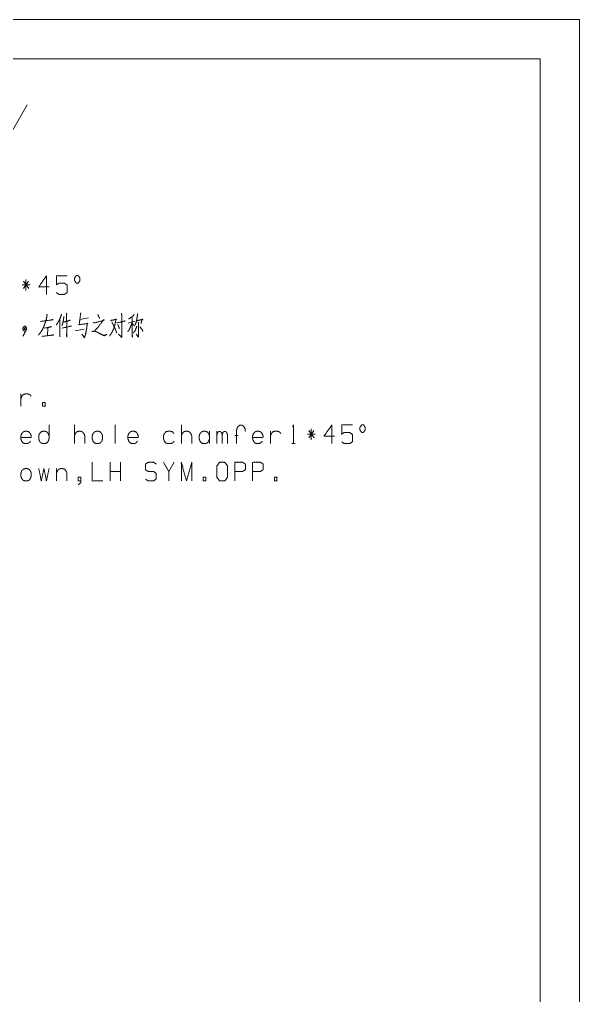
# Model space of a CAD drawing. Header units: millimetres. Extents: x 0 to 210, y 0 to 297.
# Drawn here: x 138.5 to 210, y 172.4 to 297 of the extents above; entities that cross this region are included whole.
import ezdxf

# ---------------------------------------------------------------- set-up
doc = ezdxf.new("R2010")
doc.units = ezdxf.units.MM
doc.layers.add('1', color=7, linetype='Continuous', true_color=0xffffff)

msp = doc.modelspace()

# ---------------------------------------------------------------- linework, layer by layer
at = {"layer": '1', "color": 132, "linetype": 'Continuous', "lineweight": 18}
for p, q in [((210, 297), (0, 297)), ((210, 0), (210, 297)), ((205, 292), (25, 292)), ((205, 5), (205, 292))]:
    msp.add_line(p, q, dxfattribs=at)
at = {"layer": '1', "color": 43, "linetype": 'Continuous', "lineweight": 18}
msp.add_line((134.86, 278.09), (139.47, 286.09), dxfattribs=at)
at = {"layer": '1', "color": 95, "linetype": 'Continuous', "lineweight": 18}
for p, q in [((139.85, 263.12), (138.84, 263.12)), ((139.02, 263.6), (139.69, 262.65)), ((139.67, 263.6), (139.02, 262.65)), ((139.33, 262.4), (139.33, 263.82)), ((147.31, 258.91), (146.22, 258.73)), ((152.39, 258.26), (153.21, 258.48)), ((142.11, 257.66), (142.09, 256.63)), ((145.6, 257.28), (146.78, 257.48)), ((138.68, 247.63), (138.68, 249.21)), ((145.51, 242.87), (145.51, 245.25)), ((150.73, 245.27), (150.73, 242.87)), ((159.17, 242.87), (159.17, 245.25)), ((162.77, 242.87), (162.77, 244.45)), ((163.72, 242.87), (163.72, 244.45)), ((170.55, 242.87), (170.55, 244.45)), ((175.44, 244.55), (176.11, 243.6)), ((176.09, 244.55), (175.44, 243.6)), ((175.76, 243.35), (175.76, 244.77)), ((166.42, 243.92), (166, 243.92)), ((176.27, 244.07), (175.26, 244.07)), ((173.29, 242.87), (173.71, 242.87)), ((150.06, 238.11), (150.06, 240.48)), ((151.41, 238.11), (151.41, 240.48)), ((158.24, 240.48), (157.56, 239.31)), ((143.23, 239.68), (143.23, 238.11)), ((151.41, 239.31), (150.06, 239.31))]:
    msp.add_line(p, q, dxfattribs=at)
for points, knots in [([(142.3, 262.87), (140.96, 262.87), (141.96, 264.3), (141.96, 261.92)], [0, 0, 0.245868, 0.565294, 1, 1]), ([(143.22, 262.15), (143.55, 261.92), (144.24, 261.92), (144.58, 262.15), (144.58, 263.1), (144.24, 263.35), (143.55, 263.35), (143.22, 263.12), (143.22, 264.3), (144.58, 264.3)], [0, 0, 0.062228, 0.168343, 0.230571, 0.376815, 0.441266, 0.547381, 0.609609, 0.79049, 1, 1]), ([(145.77, 263.35), (146, 263.35), (146.22, 263.67), (146.22, 264), (146, 264.32), (145.77, 264.32), (145.54, 264), (145.54, 263.67), (145.77, 263.35)], [0, 0, 0.085681, 0.230397, 0.35158, 0.496296, 0.581977, 0.730397, 0.85158, 1, 1]), ([(142.03, 259.41), (142, 259.13), (141.91, 258.68), (141.77, 258.26), (141.58, 257.73), (141.33, 257.26), (141.13, 256.98), (140.94, 256.73)], [0, 0, 0.094543, 0.250916, 0.403647, 0.594549, 0.777173, 0.892014, 1, 1]), ([(143.87, 259.41), (143.78, 259.08), (143.66, 258.78), (143.52, 258.51), (143.37, 258.28), (143.2, 258.03)], [0, 0, 0.218356, 0.42875, 0.629225, 0.801512, 1, 1]), ([(144.51, 259.51), (144.56, 259.41), (144.52, 259.46), (144.54, 256.46), (144.52, 256.68), (144.54, 257.06)], [0, 0, 0.029975, 0.046189, 0.840792, 0.90057, 1, 1]), ([(146.32, 259.56), (146.3, 259.38), (146.13, 258.08), (146.09, 258.01), (146.08, 258.06), (147.17, 258.18), (147.22, 258.23), (147.17, 258.28), (147.1, 257.71), (147.01, 257.16), (146.92, 256.76), (146.85, 256.53), (146.78, 256.38), (146.48, 256.83), (146.8, 256.41)], [0, 0, 0.029851, 0.252511, 0.266585, 0.275585, 0.462776, 0.475142, 0.487511, 0.585832, 0.680373, 0.749897, 0.789923, 0.818068, 0.909901, 1, 1]), ([(148.51, 259.33), (148.63, 259.06), (148.71, 258.93), (148.72, 258.83)], [0, 0, 0.551582, 0.814246, 1, 1]), ([(151.53, 259.53), (151.56, 259.26), (151.56, 257.36), (151.58, 256.73), (151.56, 256.48), (151.55, 256.43), (151.16, 256.83), (151.55, 256.48)], [0, 0, 0.066217, 0.51998, 0.669303, 0.729161, 0.741826, 0.875056, 1, 1]), ([(153.13, 259.36), (153.1, 259.26), (152.87, 259.06), (152.62, 258.88), (152.41, 258.78)], [0, 0, 0.111853, 0.4331, 0.752715, 1, 1]), ([(153.59, 259.46), (153.58, 259.33), (153.49, 258.81), (153.42, 258.46), (153.29, 258.03)], [0, 0, 0.086563, 0.451623, 0.69648, 1, 1]), ([(139.25, 257.23), (139.1, 257.23), (138.95, 257.43), (138.95, 257.66), (139.1, 257.86), (139.25, 257.86), (139.4, 257.66), (139.4, 257.43), (138.95, 256.58)], [0, 0, 0.057345, 0.160981, 0.252233, 0.355875, 0.413221, 0.516866, 0.608117, 1, 1]), ([(141.17, 258.46), (142.78, 258.68), (142.69, 258.71), (142.51, 258.63)], [0, 0, 0.851232, 0.899369, 1, 1]), ([(143.66, 258.71), (143.67, 257.21), (143.67, 256.48), (143.66, 256.63), (143.67, 256.91)], [0, 0, 0.565711, 0.839118, 0.896079, 1, 1]), ([(143.89, 257.61), (145.14, 257.86), (145.05, 257.88), (144.89, 257.81)], [0, 0, 0.826985, 0.886336, 1, 1]), ([(144.17, 259.08), (144.12, 258.68), (144.05, 258.33), (143.98, 258.08), (143.92, 257.93)], [0, 0, 0.342097, 0.644843, 0.865106, 1, 1]), ([(144.17, 258.38), (144.98, 258.61), (144.89, 258.61), (144.75, 258.53)], [0, 0, 0.772507, 0.853436, 1, 1]), ([(147.95, 258.36), (148.07, 258.26), (148.1, 258.28), (149.32, 258.63), (149.27, 258.71), (148.49, 257.68), (148.48, 257.68), (148.07, 257.21), (147.91, 257.21), (147.75, 257.16), (147.91, 257.18), (148.05, 257.21), (148.16, 257.21), (148.49, 257.06), (148.53, 257.03), (148.88, 256.86), (149.22, 256.68), (149.31, 256.63), (149.69, 256.81), (149.31, 256.68), (149.15, 256.73)], [0, 0, 0.024413, 0.031057, 0.225767, 0.239862, 0.437307, 0.440019, 0.535964, 0.560375, 0.585963, 0.610674, 0.632709, 0.648983, 0.705426, 0.71207, 0.772601, 0.830713, 0.846295, 0.911731, 0.97441, 1, 1]), ([(150.12, 258.58), (150.89, 258.73), (150.84, 258.81), (150.79, 258.51), (150.72, 258.21), (150.65, 257.88), (150.5, 257.48), (150.35, 257.16), (150.33, 257.11), (150.19, 256.88), (150.01, 256.63)], [0, 0, 0.244423, 0.272773, 0.366792, 0.461907, 0.56455, 0.695476, 0.807142, 0.823509, 0.905518, 1, 1]), ([(150.29, 258.41), (150.77, 257.43), (150.86, 257.16), (150.88, 256.98)], [0, 0, 0.700221, 0.886545, 1, 1]), ([(150.93, 258.31), (150.98, 258.28), (152.01, 258.53), (151.94, 258.56), (151.87, 258.51)], [0, 0, 0.045972, 0.873311, 0.932108, 1, 1]), ([(151.05, 258.08), (151.21, 257.71), (151.23, 257.53)], [0, 0, 0.69843, 1, 1]), ([(152.89, 258.36), (152.78, 258.03), (152.66, 257.76), (152.55, 257.48), (152.45, 257.33), (152.32, 257.13)], [0, 0, 0.251923, 0.474137, 0.691332, 0.826706, 1, 1]), ([(152.89, 258.98), (152.9, 257.01), (152.92, 256.46), (152.89, 256.56), (152.9, 256.78)], [0, 0, 0.691293, 0.883889, 0.921006, 1, 1]), ([(152.9, 258.18), (153.13, 257.98), (153.19, 257.88)], [0, 0, 0.729094, 1, 1]), ([(153.63, 258.38), (153.72, 258.26), (153.68, 258.28), (153.7, 256.96), (153.7, 256.63), (153.68, 256.46), (153.4, 256.86), (153.68, 256.51)], [0, 0, 0.051678, 0.066292, 0.513625, 0.623341, 0.682718, 0.848091, 1, 1]), ([(153.45, 258.56), (154.25, 258.73), (154.18, 258.76), (154.02, 258.21)], [0, 0, 0.557067, 0.608366, 1, 1]), ([(139.1, 257.43), (139.25, 257.43), (139.1, 257.66), (139.1, 257.43)], [0, 0, 0.223681, 0.644065, 1, 1]), ([(139.25, 257.43), (139.25, 257.66), (139.1, 257.66)], [0, 0, 0.614087, 1, 1]), ([(141.35, 256.56), (142.85, 256.73), (142.76, 256.76), (142.6, 256.68)], [0, 0, 0.849625, 0.901215, 1, 1]), ([(141.7, 257.61), (142.58, 257.78), (142.49, 257.81), (142.37, 257.76)], [0, 0, 0.79996, 0.881507, 1, 1]), ([(153.47, 257.86), (153.45, 257.73), (153.26, 257.28), (153.06, 256.98)], [0, 0, 0.129636, 0.632951, 1, 1]), ([(153.88, 257.78), (154.19, 257.38), (154.25, 257.18)], [0, 0, 0.711839, 1, 1]), ([(138.68, 248.61), (138.79, 248.91), (138.98, 249.13), (139.23, 249.21), (139.56, 249.21), (139.81, 249.13), (140.01, 248.91)], [0, 0, 0.180186, 0.348583, 0.495005, 0.68518, 0.831607, 1, 1]), ([(141.45, 247.63), (141.79, 247.63), (141.79, 248.11), (141.45, 248.11), (141.45, 247.63)], [0, 0, 0.207086, 0.5, 0.707086, 1, 1]), ([(139.9, 243.17), (139.71, 242.95), (139.46, 242.87), (139.23, 242.87), (138.98, 242.95), (138.79, 243.17), (138.68, 243.5), (138.68, 243.85), (138.79, 244.15), (138.98, 244.37), (139.23, 244.45), (139.46, 244.45), (139.71, 244.37), (139.9, 244.15), (140.01, 243.85), (140.01, 243.67), (138.68, 243.67)], [0, 0, 0.053946, 0.100857, 0.142542, 0.189451, 0.243398, 0.305416, 0.368915, 0.426639, 0.480587, 0.527495, 0.56918, 0.616089, 0.670036, 0.72776, 0.759508, 1, 1]), ([(142.28, 245.25), (142.28, 243.5), (142.18, 243.17), (141.98, 242.95), (141.73, 242.87), (141.5, 242.87), (141.26, 242.95), (141.06, 243.17), (140.96, 243.5), (140.96, 243.85), (141.06, 244.15), (141.26, 244.37), (141.5, 244.45), (141.73, 244.45), (141.98, 244.37), (142.18, 244.15), (142.28, 243.85)], [0, 0, 0.286729, 0.342738, 0.39146, 0.433825, 0.471472, 0.513838, 0.562559, 0.618569, 0.675916, 0.728049, 0.77677, 0.819135, 0.856782, 0.899146, 0.947867, 1, 1]), ([(145.51, 243.85), (145.62, 244.15), (145.81, 244.37), (146.06, 244.45), (146.29, 244.45), (146.53, 244.37), (146.73, 244.15), (146.84, 243.85), (146.84, 242.87)], [0, 0, 0.107748, 0.208447, 0.296006, 0.373819, 0.461377, 0.562077, 0.669826, 1, 1]), ([(147.89, 243.17), (148.09, 242.95), (148.33, 242.87), (148.56, 242.87), (148.81, 242.95), (149.01, 243.17), (149.11, 243.5), (149.11, 243.85), (149.01, 244.15), (148.81, 244.37), (148.56, 244.45), (148.33, 244.45), (148.09, 244.37), (147.89, 244.15), (147.79, 243.85), (147.79, 243.5), (147.89, 243.17)], [0, 0, 0.063224, 0.118199, 0.167052, 0.222027, 0.285251, 0.357933, 0.432351, 0.500001, 0.563225, 0.618199, 0.667052, 0.722026, 0.78525, 0.8529, 0.927318, 1, 1]), ([(153.56, 243.17), (153.36, 242.95), (153.12, 242.87), (152.89, 242.87), (152.64, 242.95), (152.45, 243.17), (152.34, 243.5), (152.34, 243.85), (152.45, 244.15), (152.64, 244.37), (152.89, 244.45), (153.12, 244.45), (153.36, 244.37), (153.56, 244.15), (153.66, 243.85), (153.66, 243.67), (152.34, 243.67)], [0, 0, 0.053948, 0.100856, 0.142542, 0.189452, 0.243398, 0.305416, 0.368915, 0.426639, 0.480586, 0.527495, 0.56918, 0.616088, 0.670036, 0.72776, 0.759508, 1, 1]), ([(158.24, 243.17), (158.04, 242.95), (157.79, 242.87), (157.44, 242.87), (157.19, 242.95), (157, 243.17), (156.89, 243.5), (156.89, 243.85), (157, 244.15), (157.19, 244.37), (157.44, 244.45), (157.79, 244.45), (158.04, 244.37), (158.24, 244.15)], [0, 0, 0.075459, 0.141072, 0.230777, 0.29639, 0.371849, 0.458595, 0.547413, 0.628154, 0.703613, 0.769224, 0.85893, 0.924541, 1, 1]), ([(159.17, 243.85), (159.27, 244.15), (159.47, 244.37), (159.72, 244.45), (159.95, 244.45), (160.19, 244.37), (160.39, 244.15), (160.49, 243.85), (160.49, 242.87)], [0, 0, 0.107749, 0.208449, 0.296007, 0.373818, 0.461376, 0.562076, 0.669825, 1, 1]), ([(162.77, 243.85), (162.66, 244.15), (162.47, 244.37), (162.22, 244.45), (161.99, 244.45), (161.75, 244.37), (161.55, 244.15), (161.44, 243.85), (161.44, 243.5), (161.55, 243.17), (161.75, 242.95), (161.99, 242.87), (162.22, 242.87), (162.47, 242.95), (162.66, 243.17), (162.77, 243.5)], [0, 0, 0.07309, 0.141395, 0.200791, 0.253572, 0.312966, 0.381273, 0.454362, 0.534764, 0.613289, 0.681596, 0.740991, 0.793772, 0.853169, 0.921475, 1, 1]), ([(163.72, 243.97), (163.77, 244.25), (163.95, 244.42), (164.15, 244.42), (164.32, 244.25), (164.39, 243.97), (164.39, 242.87)], [0, 0, 0.118879, 0.224456, 0.306984, 0.412558, 0.533084, 1, 1]), ([(164.39, 243.97), (164.45, 244.25), (164.62, 244.42), (164.83, 244.42), (164.99, 244.25), (165.06, 243.97), (165.06, 242.87)], [0, 0, 0.118605, 0.223939, 0.313761, 0.413912, 0.53416, 1, 1]), ([(166.21, 242.87), (166.21, 244.45), (166.26, 244.8), (166.42, 245.07), (166.63, 245.22), (166.9, 245.22), (167.13, 245.07), (167.29, 244.8), (167.34, 244.45)], [0, 0, 0.423648, 0.518871, 0.604326, 0.674201, 0.745514, 0.819322, 0.904778, 1, 1]), ([(169.49, 243.17), (169.3, 242.95), (169.05, 242.87), (168.82, 242.87), (168.57, 242.95), (168.38, 243.17), (168.27, 243.5), (168.27, 243.85), (168.38, 244.15), (168.57, 244.37), (168.82, 244.45), (169.05, 244.45), (169.3, 244.37), (169.49, 244.15), (169.6, 243.85), (169.6, 243.67), (168.27, 243.67)], [0, 0, 0.053947, 0.100856, 0.142543, 0.189452, 0.243399, 0.305416, 0.368915, 0.426639, 0.480586, 0.527494, 0.569181, 0.616089, 0.670036, 0.727761, 0.759508, 1, 1]), ([(170.55, 243.85), (170.66, 244.15), (170.85, 244.37), (171.1, 244.45), (171.43, 244.45), (171.68, 244.37), (171.88, 244.15)], [0, 0, 0.180187, 0.348583, 0.495006, 0.685181, 0.831603, 1, 1]), ([(173.36, 245.05), (173.5, 245.25), (173.5, 242.87)], [0, 0, 0.093493, 1, 1]), ([(178.72, 243.82), (177.38, 243.82), (178.39, 245.25), (178.39, 242.87)], [0, 0, 0.245868, 0.565295, 1, 1]), ([(179.64, 243.1), (179.97, 242.87), (180.66, 242.87), (181, 243.1), (181, 244.05), (180.66, 244.3), (179.97, 244.3), (179.64, 244.07), (179.64, 245.25), (181, 245.25)], [0, 0, 0.062229, 0.168345, 0.230571, 0.376815, 0.441265, 0.54738, 0.609609, 0.79049, 1, 1]), ([(182.2, 244.3), (182.43, 244.3), (182.64, 244.62), (182.64, 244.95), (182.43, 245.27), (182.2, 245.27), (181.97, 244.95), (181.97, 244.62), (182.2, 244.3)], [0, 0, 0.085681, 0.230397, 0.35158, 0.496296, 0.581977, 0.730397, 0.85158, 1, 1]), ([(147.79, 240.48), (147.79, 238.11), (149.13, 238.11)], [0, 0, 0.638734, 1, 1]), ([(154.6, 238.33), (154.93, 238.11), (155.62, 238.11), (155.96, 238.36), (155.96, 239.06), (155.62, 239.31), (154.95, 239.31), (154.6, 239.53), (154.6, 240.26), (154.95, 240.48), (155.62, 240.48), (155.96, 240.26)], [0, 0, 0.068036, 0.184054, 0.25452, 0.372334, 0.4428, 0.555844, 0.62637, 0.748394, 0.81892, 0.931964, 1, 1]), ([(157.56, 238.11), (157.56, 239.31), (156.89, 240.48)], [0, 0, 0.469961, 1, 1]), ([(159.17, 238.11), (159.17, 240.48), (159.84, 238.11), (160.51, 240.48), (160.51, 238.11)], [0, 0, 0.245192, 0.5, 0.754808, 1, 1]), ([(164.06, 238.11), (164.73, 238.11), (165.06, 238.58), (165.06, 240.01), (164.73, 240.48), (164.06, 240.48), (163.7, 240.01), (163.7, 238.58), (164.06, 238.11)], [0, 0, 0.102684, 0.19162, 0.409476, 0.498413, 0.601097, 0.69162, 0.909476, 1, 1]), ([(166, 238.11), (166, 240.48), (167.01, 240.48), (167.34, 240.26), (167.34, 239.53), (166.99, 239.31), (166, 239.31)], [0, 0, 0.401147, 0.571313, 0.639589, 0.762044, 0.832819, 1, 1]), ([(168.27, 238.11), (168.27, 240.48), (169.28, 240.48), (169.62, 240.26), (169.62, 239.53), (169.26, 239.31), (168.27, 239.31)], [0, 0, 0.401147, 0.571313, 0.639589, 0.762044, 0.832819, 1, 1]), ([(138.79, 238.41), (138.98, 238.18), (139.23, 238.11), (139.46, 238.11), (139.71, 238.18), (139.9, 238.41), (140.01, 238.73), (140.01, 239.08), (139.9, 239.38), (139.71, 239.61), (139.46, 239.68), (139.23, 239.68), (138.98, 239.61), (138.79, 239.38), (138.68, 239.08), (138.68, 238.73), (138.79, 238.41)], [0, 0, 0.063224, 0.118199, 0.167052, 0.222029, 0.285252, 0.357933, 0.432351, 0.500001, 0.563224, 0.6182, 0.667053, 0.722026, 0.78525, 0.852901, 0.927318, 1, 1]), ([(140.96, 239.68), (141.29, 238.11), (141.63, 239.68), (141.95, 238.11), (142.28, 239.68)], [0, 0, 0.25014, 0.500279, 0.74986, 1, 1]), ([(143.23, 239.08), (143.34, 239.38), (143.53, 239.61), (143.78, 239.68), (144.01, 239.68), (144.26, 239.61), (144.45, 239.38), (144.56, 239.08), (144.56, 238.11)], [0, 0, 0.107749, 0.208449, 0.296007, 0.373818, 0.461376, 0.562076, 0.669825, 1, 1]), ([(146.34, 238.11), (146, 238.11), (146, 238.58), (146.34, 238.58), (146.34, 237.88), (146, 237.63)], [0, 0, 0.148246, 0.357933, 0.506179, 0.815189, 1, 1]), ([(161.94, 238.11), (162.28, 238.11), (162.28, 238.58), (161.94, 238.58), (161.94, 238.11)], [0, 0, 0.207086, 0.5, 0.707086, 1, 1]), ([(171.05, 238.11), (171.38, 238.11), (171.38, 238.58), (171.05, 238.58), (171.05, 238.11)], [0, 0, 0.207086, 0.5, 0.707086, 1, 1])]:
    msp.add_open_spline(points, degree=1, knots=knots, dxfattribs=at)

doc.saveas('drawing.dxf')
